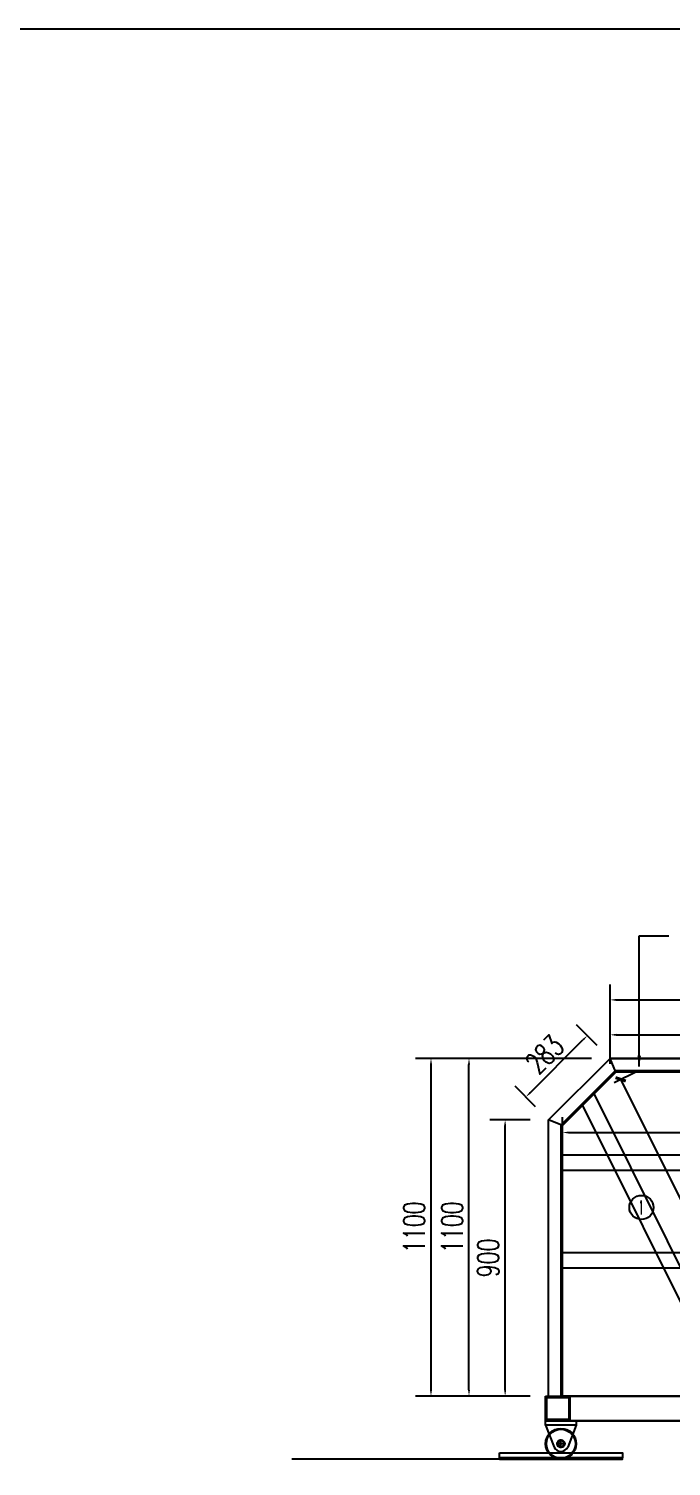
# Model space of a CAD drawing. Header units: millimetres. Extents: x 482615 to 507043, y 486319 to 505296.
# Drawn here: x 496407 to 498500, y 500615 to 505296 of the extents above; entities that cross this region are included whole.
import ezdxf
from ezdxf.enums import TextEntityAlignment as Align

# ---------------------------------------------------------------- set-up
doc = ezdxf.new("R2010")
doc.units = ezdxf.units.MM
doc.header["$LTSCALE"] = 1000
doc.linetypes.add('ACAD_ISO03W100', pattern=[30, 12, -18])
doc.linetypes.add('CENTER2', pattern=[28.575, 19.05, -3.175, 3.175, -3.175])
for name, color, linetype in [('PUB_DIM', 3, 'Continuous'), ('PUB_TEXT', 7, 'Continuous'), ('W-STEEL_KEEL钢龙骨', 5, 'Continuous')]:
    doc.layers.add(name, color=color, linetype=linetype)
doc.styles.add('_TCH_DIM_T3', font='SIMPLEX.shx', dxfattribs={"width": 0.494118, "bigfont": 'GBCBIG.shx'})
doc.styles.add('AIRAL', font='arial.ttf')
doc.styles.get("Standard").update_dxf_attribs({"font": 'simplex.shx', "width": 0.8, "bigfont": 'hztxt.shx'})
doc.styles.add('STANDARD_T3', font='simplex.shx', dxfattribs={"width": 0.7, "bigfont": 'hztxt.shx'})
doc.dimstyles.new('03', dxfattribs={"dimscale": 30, "dimtxt": 2.5, "dimasz": 1.2, "dimexe": 1, "dimexo": 1.5, "dimgap": 0.5, "dimtad": 1, "dimdec": 0, "dimzin": 1, "dimdsep": 46, "dimtxsty": 'AIRAL', "dimcen": 1.5, "dimclrd": 256, "dimclre": 256, "dimclrt": 7, "dimadec": 0, "dimazin": 0, "dimtfac": 1, "dimtdec": 0, "dimtix": 1, "dimtmove": 0, "dimatfit": 0, "dimfxl": 0, "dimlwd": -1, "dimlwe": -1, "dimarcsym": 0})
doc.dimstyles.new('_TCH_ARCH&&25', dxfattribs={"dimtxt": 74.375, "dimasz": 25, "dimexe": 62.5, "dimexo": 75, "dimgap": 31.5625, "dimtad": 1, "dimdec": 0, "dimzin": 0, "dimdsep": 46, "dimtxsty": '_TCH_DIM_T3', "dimblk": 'ARCHTICK', "dimcen": 0.09, "dimclrt": 7, "dimazin": 2, "dimtfac": 1, "dimtdec": 0, "dimtix": 1, "dimtmove": 2, "dimatfit": 3, "dimfxl": 0, "dimtolj": 1, "dimtzin": 0, "dimarcsym": 0})
doc.dimstyles.new('W&&20', dxfattribs={"dimtxt": 70, "dimasz": 20, "dimexe": 50, "dimexo": 60, "dimgap": 20, "dimtad": 1, "dimdec": 0, "dimzin": 0, "dimdsep": 46, "dimtxsty": 'STANDARD_T3', "dimcen": 0.09, "dimclrd": 1, "dimclre": 1, "dimclrt": 7, "dimazin": 2, "dimtfac": 1, "dimtdec": 0, "dimtix": 1, "dimtmove": 2, "dimatfit": 3, "dimfxl": 0, "dimtolj": 1, "dimtzin": 0, "dimarcsym": 0})

# ---------------------------------------------------------------- blocks, each defined once
blk = doc.blocks.new('滚轮支架 -left')
for p, q in [((-50, 10), (-22.4, 81)), ((50, 10), (22.4, 81))]:
    blk.add_line(p, q)
at = {"color": 3, "linetype": 'CENTER2'}
for p, q in [((-15, 70), (15, 70)), ((0, 85), (0, 55))]:
    blk.add_line(p, q, dxfattribs=at)
blk.add_lwpolyline([(-50, 10), (50, 10), (50, -5), (-50, -5)], close=True)
blk.add_circle((0, 70), 11)
blk.add_arc((0, 70), 25, 26.1956, 153.8044)
blk = doc.blocks.new('滚轮')
for radius in [50, 47, 12.2, 10.3]:
    blk.add_circle((0, 0), radius)
blk = doc.blocks.new('*D66')
at = {"color": 1, "lineweight": -2, "transparency": 16777216}
for p, q in [((498040.4, 501743.1), (497908.7, 501743.1)), ((497958.7, 500863.1), (497958.7, 501723.1)), ((498040.4, 500843.1), (497908.7, 500843.1))]:
    blk.add_line(p, q, dxfattribs=at)
at = {"color": 1, "transparency": 16777216}
for points in [[(497955.3, 501723.1), (497962, 501723.1), (497958.7, 501743.1)], [(497955.3, 500863.1), (497962, 500863.1), (497958.7, 500843.1)]]:
    blk.add_solid(points, dxfattribs=at)
at = {"layer": 'Defpoints', "color": 0, "transparency": 16777216}
for p in [(497958.7, 501743.1), (498100.4, 501743.1), (498100.4, 500843.1)]:
    blk.add_point(p, dxfattribs=at)
at = {"color": 7, "transparency": 16777216, "insert": (497903.7, 501293.1), "char_height": 70, "attachment_point": 5, "rotation": 90, "style": 'STANDARD_T3'}
blk.add_mtext('\\A1;900', dxfattribs=at)
blk = doc.blocks.new('*D67')
at = {"color": 1, "lineweight": -2, "transparency": 16777216}
for p, q in [((498258, 501985.5), (498190.9, 502052.5)), ((498040.4, 501831.3), (498212.2, 502003)), ((498058, 501785.5), (497990.9, 501852.5))]:
    blk.add_line(p, q, dxfattribs=at)
at = {"color": 1, "transparency": 16777216}
for points in [[(498209.8, 502005.4), (498214.5, 502000.7), (498226.3, 502017.2)], [(498038.1, 501833.7), (498042.8, 501829), (498026.3, 501817.2)]]:
    blk.add_solid(points, dxfattribs=at)
at = {"layer": 'Defpoints', "color": 0, "transparency": 16777216}
for p in [(498226.3, 502017.2), (498300.4, 501943.1), (498100.4, 501743.1)]:
    blk.add_point(p, dxfattribs=at)
at = {"color": 7, "transparency": 16777216, "insert": (498087.4, 501956.1), "char_height": 70, "attachment_point": 5, "rotation": 45, "style": 'STANDARD_T3'}
blk.add_mtext('\\A1;283', dxfattribs=at)
blk = doc.blocks.new('*D43')
at = {"color": 1, "lineweight": -2, "transparency": 16777216}
for p, q in [((498300.4, 501925.3), (498300.4, 502183.5)), ((501880.4, 501925.3), (501880.4, 502183.5)), ((498320.4, 502133.5), (501860.4, 502133.5))]:
    blk.add_line(p, q, dxfattribs=at)
at = {"color": 1, "transparency": 16777216}
for points in [[(498320.4, 502136.8), (498320.4, 502130.1), (498300.4, 502133.5)], [(501860.4, 502136.8), (501860.4, 502130.1), (501880.4, 502133.5)]]:
    blk.add_solid(points, dxfattribs=at)
at = {"layer": 'Defpoints', "color": 0, "transparency": 16777216}
for p in [(501880.4, 502133.5), (498300.4, 501865.3), (501880.4, 501865.3)]:
    blk.add_point(p, dxfattribs=at)
at = {"color": 7, "transparency": 16777216, "insert": (500090.4, 502188.5), "char_height": 70, "attachment_point": 5, "style": 'STANDARD_T3'}
blk.add_mtext('\\A1;3580', dxfattribs=at)
blk = doc.blocks.new('*D47')
at = {"color": 1, "lineweight": -2, "transparency": 16777216}
for p, q in [((498240.4, 501943.1), (497667.3, 501943.1)), ((497717.3, 500863.1), (497717.3, 501923.1)), ((498030.4, 500843.1), (497667.3, 500843.1))]:
    blk.add_line(p, q, dxfattribs=at)
at = {"color": 1, "transparency": 16777216}
for points in [[(497713.9, 501923.1), (497720.6, 501923.1), (497717.3, 501943.1)], [(497713.9, 500863.1), (497720.6, 500863.1), (497717.3, 500843.1)]]:
    blk.add_solid(points, dxfattribs=at)
at = {"layer": 'Defpoints', "color": 0, "transparency": 16777216}
for p in [(497717.3, 501943.1), (498300.4, 501943.1), (498090.4, 500843.1)]:
    blk.add_point(p, dxfattribs=at)
at = {"color": 7, "transparency": 16777216, "insert": (497662.3, 501393.1), "char_height": 70, "attachment_point": 5, "rotation": 90, "style": 'STANDARD_T3'}
blk.add_mtext('\\A1;1100', dxfattribs=at)
blk = doc.blocks.new('*D73')
at = {"color": 1, "lineweight": -2, "transparency": 16777216}
for p, q in [((498240.4, 501943.1), (497791, 501943.1)), ((497841, 500863.1), (497841, 501923.1)), ((498040.4, 500843.1), (497791, 500843.1))]:
    blk.add_line(p, q, dxfattribs=at)
at = {"color": 1, "transparency": 16777216}
for points in [[(497837.7, 501923.1), (497844.4, 501923.1), (497841, 501943.1)], [(497837.7, 500863.1), (497844.4, 500863.1), (497841, 500843.1)]]:
    blk.add_solid(points, dxfattribs=at)
at = {"layer": 'Defpoints', "color": 0, "transparency": 16777216}
for p in [(497841, 501943.1), (498300.4, 501943.1), (498100.4, 500843.1)]:
    blk.add_point(p, dxfattribs=at)
at = {"color": 7, "transparency": 16777216, "insert": (497786, 501393.1), "char_height": 70, "attachment_point": 5, "rotation": 90, "style": 'STANDARD_T3'}
blk.add_mtext('\\A1;1100', dxfattribs=at)
blk = doc.blocks.new('*D54')
at = {"color": 1, "lineweight": -2, "transparency": 16777216}
for p, q in [((498300.4, 502003.1), (498300.4, 502069.7)), ((499325.6, 501962.1), (499325.6, 502069.7)), ((498320.4, 502019.7), (499305.6, 502019.7))]:
    blk.add_line(p, q, dxfattribs=at)
at = {"color": 1, "transparency": 16777216}
for points in [[(498320.4, 502023.1), (498320.4, 502016.4), (498300.4, 502019.7)], [(499305.6, 502023.1), (499305.6, 502016.4), (499325.6, 502019.7)]]:
    blk.add_solid(points, dxfattribs=at)
at = {"layer": 'Defpoints', "color": 0, "transparency": 16777216}
for p in [(499325.6, 502019.7), (498300.4, 501943.1), (499325.6, 501902.1)]:
    blk.add_point(p, dxfattribs=at)
at = {"color": 7, "transparency": 16777216, "insert": (498813, 502074.7), "char_height": 70, "attachment_point": 5, "style": 'STANDARD_T3'}
blk.add_mtext('\\A1;1025', dxfattribs=at)
blk = doc.blocks.new('*D81')
at = {"color": 1, "lineweight": -2, "transparency": 16777216}
for p, q in [((498145.4, 501689.1), (498145.4, 501751.6)), ((502035.4, 501689.1), (502035.4, 501751.6)), ((498165.4, 501701.6), (502015.4, 501701.6))]:
    blk.add_line(p, q, dxfattribs=at)
at = {"color": 1, "transparency": 16777216}
for points in [[(498165.4, 501704.9), (498165.4, 501698.3), (498145.4, 501701.6)], [(502015.4, 501704.9), (502015.4, 501698.3), (502035.4, 501701.6)]]:
    blk.add_solid(points, dxfattribs=at)
at = {"layer": 'Defpoints', "color": 0, "transparency": 16777216}
for p in [(502035.4, 501701.6), (498145.4, 501629.1), (502035.4, 501629.1)]:
    blk.add_point(p, dxfattribs=at)
at = {"color": 7, "transparency": 16777216, "insert": (500090.4, 501756.6), "char_height": 70, "attachment_point": 5, "style": 'STANDARD_T3'}
blk.add_mtext('\\A1;3890', dxfattribs=at)
blk = doc.blocks.new('_ArchTick')
at = {"color": 0, "linetype": 'ByBlock', "const_width": 0.4}
blk.add_lwpolyline([(-0.5, -0.5), (0.5, 0.5)], dxfattribs=at)
blk = doc.blocks.new('*D163')
at = {"layer": 'Defpoints', "color": 0, "transparency": 16777216}
for p in [(498246.1, 501830.8), (498826.2, 500887.2), (498737.6, 500843.1)]:
    blk.add_point(p, dxfattribs=at)
at = {"layer": 'PUB_DIM', "color": 0, "lineweight": -2, "transparency": 16777216}
for p, q in [((498313.3, 501864.3), (498390.7, 501902.8)), ((498334.8, 501874.9), (498826.2, 500887.2)), ((498804.7, 500876.5), (498882.2, 500915))]:
    blk.add_line(p, q, dxfattribs=at)
at = {"layer": 'PUB_DIM', "color": 0, "lineweight": -2, "transparency": 16777216, "xscale": 25, "yscale": 25, "zscale": 25}
for p, rotation in [((498334.8, 501874.9), 116.4524517137705), ((498826.2, 500887.2), 296.4524517137705)]:
    blk.add_blockref('_ArchTick', p, dxfattribs=dict(at, rotation=rotation))
at = {"layer": 'PUB_DIM', "color": 7, "transparency": 16777216, "insert": (498642, 501411.7), "char_height": 74.38, "attachment_point": 5, "rotation": 296.4525, "style": '_TCH_DIM_T3'}
blk.add_mtext('\\A1;1103', dxfattribs=at)

msp = doc.modelspace()

# ---------------------------------------------------------------- linework, layer by layer
at = {"color": 3}
for p, q in [((498100.4, 501743.1), (498300.4, 501943.1)), ((498300.4, 501943.1), (501880.4, 501943.1)), ((501880.4, 501943.1), (498300.4, 501943.1)), ((498319, 501898.1), (498300.4, 501943.1)), ((498145.4, 501724.4), (498319, 501898.1)), ((501861.7, 501898.1), (498319, 501898.1)), ((498100.4, 500843.1), (498100.4, 501743.1)), ((498145.4, 501724.4), (498100.4, 501743.1)), ((498145.4, 500843.1), (498145.4, 501724.4)), ((498090.4, 500843.1), (502090.4, 500843.1)), ((498090.4, 500763.1), (498090.4, 500843.1)), ((498090.4, 500763.1), (498090.4, 500843.1)), ((498090.4, 500763.1), (502090.4, 500763.1))]:
    msp.add_line(p, q, dxfattribs=at)
at = {"color": 3, "linetype": 'ACAD_ISO03W100'}
for p, q in [((498142.6, 501727.3), (498317.4, 501902.1)), ((501863.4, 501902.1), (498317.4, 501902.1)), ((498141.4, 500843.1), (498141.4, 501725.3))]:
    msp.add_line(p, q, dxfattribs=at)
at = {"color": 2}
for p, q in [((498246.1, 501830.8), (498737.6, 500843.1)), ((498208.8, 501793.6), (498681.7, 500843.1))]:
    msp.add_line(p, q, dxfattribs=at)
at = {"color": 0}
for p, q in [((498145.4, 501629.1), (502035.4, 501629.1)), ((498145.4, 501579.1), (502035.4, 501579.1)), ((498145.4, 501311.1), (502035.4, 501311.1)), ((498145.4, 501261.1), (502035.4, 501261.1)), ((498140.4, 500637.8), (497264.1, 500637.8))]:
    msp.add_line(p, q, dxfattribs=at)
at = {"color": 1}
for p, q in [((498090.4, 500843.1), (498090.4, 500843.1)), ((498090.4, 500843.1), (498090.4, 500843.1)), ((502035.4, 500843.1), (498145.4, 500843.1))]:
    msp.add_line(p, q, dxfattribs=at)
at = {"color": 3, "lineweight": 5}
for p, q in [((498090.4, 500763.1), (498090.4, 500843.1)), ((498090.4, 500783.1), (498090.4, 500843.1)), ((498090.4, 500783.1), (498090.4, 500843.1)), ((498090.4, 500763.1), (498090.4, 500843.1)), ((498090.4, 500783.1), (498090.4, 500843.1)), ((498090.4, 500783.1), (498090.4, 500843.1)), ((498090.4, 500763.1), (502090.4, 500763.1))]:
    msp.add_line(p, q, dxfattribs=at)
at = {"color": 3}
for points in [[(498090.4, 500843.1), (502090.4, 500843.1), (502090.4, 500763.1), (498090.4, 500763.1)], [(498094.4, 500839.1), (498166.4, 500839.1), (498166.4, 500767.1), (498094.4, 500767.1)], [(498094.4, 500839.1), (498166.4, 500839.1), (498166.4, 500767.1), (498094.4, 500767.1)]]:
    msp.add_lwpolyline(points, close=True, dxfattribs=at)
at = {"color": 3, "lineweight": 5}
for points in [[(498090.4, 500843.1), (498170.4, 500843.1), (498170.4, 500763.1), (498090.4, 500763.1)], [(498094.4, 500839.1), (498166.4, 500839.1), (498166.4, 500767.1), (498094.4, 500767.1)], [(498094.4, 500839.1), (498166.4, 500839.1), (498166.4, 500767.1), (498094.4, 500767.1)]]:
    msp.add_lwpolyline(points, close=True, dxfattribs=at)
for points in [[(497940.4, 500658.1), (498340.4, 500658.1), (498340.4, 500641.8), (497940.4, 500641.8)], [(497940.4, 500658.1), (498340.4, 500658.1), (498340.4, 500641.8), (497940.4, 500641.8)], [(497940.4, 500658.1), (498340.4, 500658.1), (498340.4, 500641.8), (497940.4, 500641.8)], [(497940.4, 500637.8), (498340.4, 500637.8), (498340.4, 500641.8), (497940.4, 500641.8)], [(497940.4, 500637.8), (498340.4, 500637.8), (498340.4, 500641.8), (497940.4, 500641.8)], [(497940.4, 500637.8), (498340.4, 500637.8), (498340.4, 500641.8), (497940.4, 500641.8)]]:
    msp.add_lwpolyline(points, close=True)
at = {"layer": 'PUB_TEXT'}
msp.add_circle((498402.7, 501457.6), 39.4, dxfattribs=at)
at = {"layer": 'W-STEEL_KEEL钢龙骨'}
msp.add_lwpolyline([(482615, 505296.3), (507042.5, 505296.3), (507042.5, 486319.3), (482615, 486319.3)], close=True, dxfattribs=at)

# ---------------------------------------------------------------- block references
at = {"rotation": 180}
msp.add_blockref('滚轮支架 -left', (498140.4, 500758.1), dxfattribs=at)
msp.add_blockref('滚轮支架 -left', (498140.4, 500758.1), dxfattribs=at)
msp.add_blockref('滚轮支架 -left', (498140.4, 500758.1), dxfattribs=at)
msp.add_blockref('滚轮支架 -left', (498140.4, 500758.1), dxfattribs=at)
msp.add_blockref('滚轮支架 -left', (498140.4, 500758.1), dxfattribs=at)
msp.add_blockref('滚轮支架 -left', (498140.4, 500758.1), dxfattribs=at)
msp.add_blockref('滚轮', (498140.4, 500688.1))
msp.add_blockref('滚轮', (498140.4, 500688.1))
msp.add_blockref('滚轮', (498140.4, 500688.1))

# ---------------------------------------------------------------- texts
at = {"layer": 'PUB_TEXT', "width": 0.8}
msp.add_text('1', height=46.4, dxfattribs=at).set_placement((498398.3, 501434.3), (498405.3, 501434.3), align=Align.FIT)

# ---------------------------------------------------------------- dimensions: what is measured, and where the dimension line sits
at = {"color": 0}
for base, p1, p2, picture, middle in [((501880.4, 502133.5), (498300.4, 501865.3), (501880.4, 501865.3), '*D43', (500090.4, 502188.5)), ((499325.6, 502019.7), (498300.4, 501943.1), (499325.6, 501902.1), '*D54', (498813, 502074.7))]:
    dim = msp.add_linear_dim(base=base, p1=p1, p2=p2, dimstyle='W&&20', dxfattribs=at)
    dim.commit()
    dim.dimension.update_dxf_attribs({"geometry": picture, "text_midpoint": middle})
dim = msp.add_aligned_dim(p1=(498100.4, 501743.1), p2=(498300.4, 501943.1), distance=104.8, dimstyle='W&&20', dxfattribs=at)
dim.commit()
dim.dimension.update_dxf_attribs({"geometry": '*D67', "text_midpoint": (498087.4, 501956.1)})
for base, p1, p2, picture, middle in [((497717.3, 501943.1), (498090.4, 500843.1), (498300.4, 501943.1), '*D47', (497662.3, 501393.1)), ((497841, 501943.1), (498100.4, 500843.1), (498300.4, 501943.1), '*D73', (497786, 501393.1)), ((497958.7, 501743.1), (498100.4, 500843.1), (498100.4, 501743.1), '*D66', (497903.7, 501293.1))]:
    dim = msp.add_linear_dim(base=base, p1=p1, p2=p2, angle=90, dimstyle='W&&20', dxfattribs=at)
    dim.commit()
    dim.dimension.update_dxf_attribs({"geometry": picture, "text_midpoint": middle})
dim = msp.add_aligned_dim(p1=(498145.4, 501629.1), p2=(502035.4, 501629.1), distance=72.5, dimstyle='W&&20')
dim.commit()
dim.dimension.update_dxf_attribs({"geometry": '*D81', "text_midpoint": (500090.4, 501756.6)})
at = {"layer": 'PUB_DIM'}
dim = msp.add_aligned_dim(p1=(498246.1, 501830.8), p2=(498737.6, 500843.1), distance=99, dimstyle='_TCH_ARCH&&25', dxfattribs=at)
dim.commit()
dim.dimension.update_dxf_attribs({"geometry": '*D163', "text_midpoint": (498642, 501411.7)})

# ---------------------------------------------------------------- leaders
at = {"color": 4}
msp.add_leader([(498395.2, 501916.3), (498395.2, 502342.2), (498491.9, 502342.2)], dimstyle='03', dxfattribs=at)

doc.saveas('drawing.dxf')
